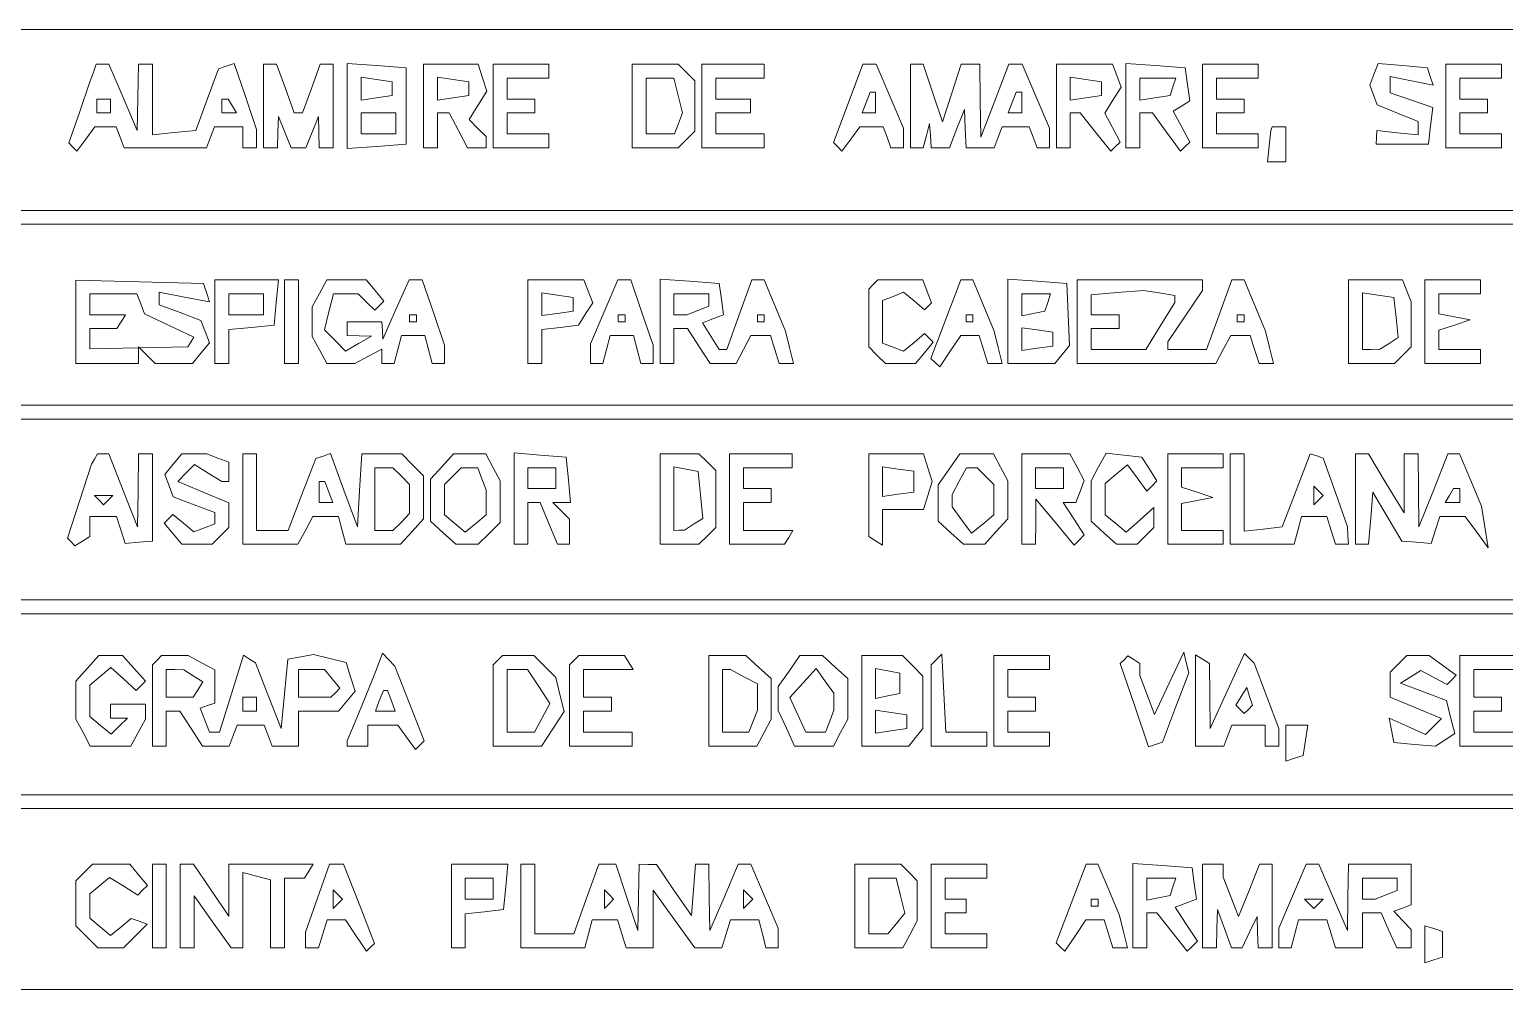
# Paper-space layout 'AN-05-DGE-020' of a CAD drawing. Header units: metres, sheet in millimetres. Extents: x 12 to 193, y 4 to 291.
# Drawn here: x 63.05 to 89.71, y 124.72 to 142.07 of the extents above; entities that cross this region are included whole.
import ezdxf

# ---------------------------------------------------------------- set-up
doc = ezdxf.new("R2010")
doc.units = ezdxf.units.M
doc.layers.add('DGE_CONTORNOS', color=7, linetype='Continuous', lineweight=0)
doc.layers.add('DGE_DATOS', color=7, linetype='Continuous', lineweight=0)

# ---------------------------------------------------------------- blocks, each defined once
blk = doc.blocks.new('LP_REF_DGE_MT_020')
at = {"layer": 'DGE_CONTORNOS'}
for points in [[(180.022, 140.434), (180.022, 138.8), (120.699, 138.8), (61.377, 138.8), (61.377, 140.434), (61.377, 142.068), (120.699, 142.068), (180.022, 142.068)], [(64.203, 141.282), (64.146, 141.125), (63.954, 140.571), (63.762, 140.018), (63.837, 139.943), (63.911, 139.869), (64.072, 140.089), (64.233, 140.308), (64.425, 140.308), (64.618, 140.308), (64.69, 140.12), (64.763, 139.931), (65.507, 139.931), (66.252, 139.931), (66.324, 140.12), (66.396, 140.308), (66.652, 140.308), (66.907, 140.308), (66.907, 140.12), (66.907, 139.931), (67.033, 139.931), (67.158, 139.931), (67.158, 140.097), (67.158, 140.264), (66.956, 140.857), (66.754, 141.451), (66.61, 141.404), (66.467, 141.356), (66.263, 140.801), (66.058, 140.245), (65.666, 140.206), (65.273, 140.167), (65.273, 140.803), (65.273, 141.439), (65.148, 141.439), (65.022, 141.439), (65.012, 140.842), (65.001, 140.245), (64.745, 140.842), (64.488, 141.439), (64.374, 141.439), (64.26, 141.439)], [(67.284, 140.685), (67.284, 139.931), (67.41, 139.931), (67.535, 139.931), (67.543, 140.214), (67.551, 140.497), (67.665, 140.214), (67.779, 139.931), (67.913, 139.931), (68.046, 139.931), (68.16, 140.214), (68.274, 140.497), (68.282, 140.214), (68.29, 139.931), (68.415, 139.931), (68.541, 139.931), (68.541, 140.685), (68.541, 141.439), (68.423, 141.439), (68.306, 141.439), (68.147, 141), (67.988, 140.56), (67.913, 140.56), (67.837, 140.56), (67.678, 141), (67.519, 141.439), (67.402, 141.439), (67.284, 141.439)], [(68.792, 140.685), (68.792, 139.917), (69.326, 139.955), (69.861, 139.994), (69.861, 140.685), (69.861, 141.377), (69.326, 141.415), (68.792, 141.454)], [(70.175, 140.685), (70.175, 139.931), (70.301, 139.931), (70.426, 139.931), (70.426, 140.245), (70.426, 140.56), (70.531, 140.56), (70.635, 140.56), (70.803, 140.245), (70.971, 139.931), (71.139, 139.931), (71.306, 139.931), (71.306, 140.032), (71.306, 140.132), (71.152, 140.286), (70.998, 140.44), (71.158, 140.696), (71.318, 140.952), (71.241, 141.196), (71.163, 141.439), (70.669, 141.439), (70.175, 141.439)], [(71.432, 140.685), (71.432, 139.931), (71.934, 139.931), (72.437, 139.931), (72.437, 140.057), (72.437, 140.183), (72.06, 140.183), (71.683, 140.183), (71.683, 140.371), (71.683, 140.56), (71.934, 140.56), (72.186, 140.56), (72.186, 140.685), (72.186, 140.811), (71.934, 140.811), (71.683, 140.811), (71.683, 141), (71.683, 141.188), (72.06, 141.188), (72.437, 141.188), (72.437, 141.314), (72.437, 141.439), (71.934, 141.439), (71.432, 141.439)], [(73.945, 140.685), (73.945, 139.931), (74.36, 139.931), (74.775, 139.931), (74.926, 140.082), (75.076, 140.233), (75.076, 140.685), (75.076, 141.138), (74.926, 141.289), (74.775, 141.439), (74.36, 141.439), (73.945, 141.439)], [(75.202, 140.685), (75.202, 139.931), (75.768, 139.931), (76.333, 139.931), (76.333, 140.057), (76.333, 140.183), (75.893, 140.183), (75.454, 140.183), (75.454, 140.371), (75.454, 140.56), (75.768, 140.56), (76.082, 140.56), (76.082, 140.685), (76.082, 140.811), (75.768, 140.811), (75.454, 140.811), (75.454, 141), (75.454, 141.188), (75.893, 141.188), (76.333, 141.188), (76.333, 141.314), (76.333, 141.439), (75.768, 141.439), (75.202, 141.439)], [(77.846, 140.732), (77.581, 140.024), (77.659, 139.946), (77.736, 139.869), (77.897, 140.089), (78.058, 140.308), (78.268, 140.308), (78.478, 140.308), (78.55, 140.12), (78.622, 139.931), (78.735, 139.931), (78.847, 139.931), (78.847, 140.109), (78.847, 140.287), (78.6, 140.863), (78.353, 141.439), (78.232, 141.439), (78.111, 141.439)], [(78.973, 140.685), (78.973, 139.931), (79.089, 139.931), (79.206, 139.931), (79.263, 140.151), (79.321, 140.371), (79.335, 140.151), (79.35, 139.931), (79.514, 139.931), (79.678, 139.931), (79.815, 140.277), (79.951, 140.623), (79.965, 140.277), (79.978, 139.931), (80.233, 139.931), (80.489, 139.931), (80.561, 140.12), (80.633, 140.308), (80.875, 140.308), (81.117, 140.308), (81.189, 140.12), (81.262, 139.931), (81.374, 139.931), (81.486, 139.931), (81.486, 140.109), (81.486, 140.287), (81.239, 140.863), (80.993, 141.439), (80.871, 141.439), (80.75, 141.439), (80.496, 140.78), (80.243, 140.12), (80.236, 140.78), (80.229, 141.439), (80.061, 141.439), (79.893, 141.439), (79.721, 140.92), (79.55, 140.4), (79.376, 140.92), (79.203, 141.439), (79.088, 141.439), (78.973, 141.439)], [(81.612, 140.685), (81.612, 139.931), (81.738, 139.931), (81.863, 139.931), (81.863, 140.245), (81.863, 140.56), (81.953, 140.56), (82.042, 140.56), (82.319, 140.214), (82.595, 139.868), (82.679, 139.952), (82.764, 140.035), (82.625, 140.295), (82.486, 140.554), (82.634, 140.791), (82.783, 141.029), (82.704, 141.234), (82.625, 141.439), (82.119, 141.439), (81.612, 141.439)], [(82.869, 140.693), (82.869, 139.931), (82.995, 139.931), (83.12, 139.931), (83.12, 140.245), (83.12, 140.56), (83.235, 140.56), (83.351, 140.56), (83.602, 140.214), (83.854, 139.869), (83.937, 139.952), (84.02, 140.035), (83.871, 140.314), (83.723, 140.592), (83.872, 140.684), (84.022, 140.777), (83.98, 141.077), (83.937, 141.377), (83.403, 141.415), (82.869, 141.454)], [(84.251, 140.685), (84.251, 139.931), (84.754, 139.931), (85.257, 139.931), (85.257, 140.057), (85.257, 140.183), (84.88, 140.183), (84.503, 140.183), (84.503, 140.371), (84.503, 140.56), (84.754, 140.56), (85.005, 140.56), (85.005, 140.685), (85.005, 140.811), (84.754, 140.811), (84.503, 140.811), (84.503, 141), (84.503, 141.188), (84.88, 141.188), (85.257, 141.188), (85.257, 141.314), (85.257, 141.439), (84.754, 141.439), (84.251, 141.439)], [(87.351, 141.258), (87.276, 141.062), (87.344, 140.885), (87.411, 140.708), (87.779, 140.556), (88.148, 140.404), (88.148, 140.284), (88.148, 140.164), (87.774, 140.203), (87.4, 140.242), (87.397, 140.118), (87.393, 139.994), (87.865, 139.994), (88.336, 139.994), (88.374, 140.325), (88.413, 140.656), (88.029, 140.79), (87.645, 140.924), (87.645, 141.072), (87.645, 141.219), (88.032, 141.142), (88.419, 141.065), (88.368, 141.221), (88.317, 141.377), (87.871, 141.415), (87.425, 141.453)], [(88.65, 140.685), (88.65, 139.931), (89.153, 139.931), (89.656, 139.931), (89.656, 140.057), (89.656, 140.183), (89.279, 140.183), (88.902, 140.183), (88.902, 140.371), (88.902, 140.56), (89.153, 140.56), (89.404, 140.56), (89.404, 140.685), (89.404, 140.811), (89.153, 140.811), (88.902, 140.811), (88.902, 141), (88.902, 141.188), (89.279, 141.188), (89.656, 141.188), (89.656, 141.314), (89.656, 141.439), (89.153, 141.439), (88.65, 141.439)], [(69.609, 141), (69.609, 140.874), (69.326, 140.834), (69.044, 140.794), (69.044, 141), (69.044, 141.206), (69.326, 141.165), (69.609, 141.125)], [(70.992, 141), (70.992, 140.874), (70.709, 140.834), (70.426, 140.794), (70.426, 141), (70.426, 141.206), (70.709, 141.165), (70.992, 141.125)], [(74.773, 140.874), (74.852, 140.56), (74.78, 140.371), (74.707, 140.183), (74.452, 140.183), (74.197, 140.183), (74.197, 140.685), (74.197, 141.188), (74.446, 141.188), (74.695, 141.188)], [(82.429, 141), (82.429, 140.874), (82.146, 140.834), (81.863, 140.794), (81.863, 141), (81.863, 141.206), (82.146, 141.165), (82.429, 141.125)], [(83.718, 141.031), (83.666, 140.874), (83.393, 140.834), (83.12, 140.794), (83.12, 140.991), (83.12, 141.188), (83.445, 141.188), (83.77, 141.188)], [(64.519, 140.685), (64.519, 140.56), (64.393, 140.56), (64.268, 140.56), (64.268, 140.685), (64.268, 140.811), (64.393, 140.811), (64.519, 140.811)], [(66.719, 140.685), (66.796, 140.56), (66.663, 140.56), (66.53, 140.56), (66.53, 140.685), (66.53, 140.811), (66.585, 140.811), (66.641, 140.811)], [(78.344, 140.748), (78.344, 140.56), (78.222, 140.56), (78.101, 140.56), (78.173, 140.748), (78.245, 140.937), (78.295, 140.937), (78.344, 140.937)], [(80.984, 140.748), (80.984, 140.56), (80.862, 140.56), (80.74, 140.56), (80.812, 140.748), (80.885, 140.937), (80.934, 140.937), (80.984, 140.937)], [(69.672, 140.371), (69.672, 140.183), (69.358, 140.183), (69.044, 140.183), (69.044, 140.371), (69.044, 140.56), (69.358, 140.56), (69.672, 140.56)], [(85.498, 140.277), (85.487, 140.245), (85.456, 139.963), (85.424, 139.68), (85.592, 139.68), (85.76, 139.68), (85.76, 139.994), (85.76, 140.308), (85.634, 140.308), (85.508, 140.308)], [(180.022, 136.915), (180.022, 135.281), (120.699, 135.281), (61.377, 135.281), (61.377, 136.915), (61.377, 138.549), (120.699, 138.549), (180.022, 138.549)], [(74.448, 136.797), (74.448, 136.035), (74.574, 136.035), (74.699, 136.035), (74.699, 136.349), (74.699, 136.664), (74.822, 136.664), (74.945, 136.664), (75.151, 136.349), (75.357, 136.035), (75.589, 136.035), (75.822, 136.035), (75.956, 136.287), (76.091, 136.538), (76.266, 136.538), (76.442, 136.538), (76.522, 136.287), (76.602, 136.035), (76.732, 136.035), (76.863, 136.035), (76.79, 136.325), (76.718, 136.615), (76.524, 137.079), (76.33, 137.543), (76.219, 137.543), (76.107, 137.543), (75.881, 136.915), (75.655, 136.287), (75.585, 136.287), (75.514, 136.287), (75.364, 136.527), (75.214, 136.767), (75.405, 136.84), (75.597, 136.914), (75.557, 137.197), (75.516, 137.481), (74.982, 137.519), (74.448, 137.558)], [(80.732, 136.797), (80.732, 136.035), (81.157, 136.035), (81.581, 136.035), (81.715, 136.197), (81.85, 136.359), (81.825, 136.92), (81.801, 137.481), (81.266, 137.519), (80.732, 137.558)], [(63.891, 136.789), (63.891, 136.035), (64.456, 136.035), (65.022, 136.035), (65.022, 136.186), (65.022, 136.337), (65.173, 136.186), (65.323, 136.035), (65.66, 136.035), (65.997, 136.035), (66.152, 136.222), (66.307, 136.409), (66.23, 136.61), (66.152, 136.811), (65.776, 136.954), (65.399, 137.096), (65.399, 137.208), (65.399, 137.32), (65.852, 137.235), (66.305, 137.15), (66.25, 137.315), (66.195, 137.481), (65.043, 137.511), (63.891, 137.542)], [(65.064, 137.113), (65.132, 136.934), (65.579, 136.722), (66.025, 136.51), (65.97, 136.421), (65.915, 136.332), (65.029, 136.316), (64.142, 136.299), (64.142, 136.482), (64.142, 136.664), (64.386, 136.664), (64.63, 136.664), (64.708, 136.789), (64.785, 136.915), (64.464, 136.915), (64.142, 136.915), (64.142, 137.104), (64.142, 137.292), (64.569, 137.292), (64.995, 137.292)], [(66.404, 136.789), (66.404, 136.035), (66.53, 136.035), (66.656, 136.035), (66.656, 136.341), (66.656, 136.648), (67.064, 136.687), (67.473, 136.726), (67.512, 137.135), (67.551, 137.543), (66.978, 137.543), (66.404, 137.543)], [(67.284, 137.104), (67.284, 136.915), (66.97, 136.915), (66.656, 136.915), (66.656, 137.104), (66.656, 137.292), (66.97, 137.292), (67.284, 137.292)], [(67.661, 136.789), (67.661, 136.035), (67.787, 136.035), (67.913, 136.035), (67.913, 136.789), (67.913, 137.543), (67.787, 137.543), (67.661, 137.543)], [(68.294, 137.3), (68.164, 137.057), (68.164, 136.789), (68.164, 136.521), (68.294, 136.278), (68.424, 136.035), (68.679, 136.035), (68.935, 136.035), (69.178, 136.165), (69.421, 136.295), (69.421, 136.165), (69.421, 136.035), (69.532, 136.035), (69.643, 136.035), (69.709, 136.287), (69.774, 136.538), (69.986, 136.538), (70.198, 136.538), (70.264, 136.287), (70.33, 136.035), (70.441, 136.035), (70.552, 136.035), (70.552, 136.201), (70.552, 136.367), (70.352, 136.955), (70.151, 137.543), (70.032, 137.543), (69.913, 137.543), (69.676, 137.009), (69.438, 136.475), (69.43, 136.632), (69.421, 136.789), (69.107, 136.789), (68.792, 136.789), (68.792, 136.664), (68.792, 136.538), (69.012, 136.534), (69.232, 136.53), (68.999, 136.395), (68.766, 136.259), (68.574, 136.451), (68.383, 136.642), (68.464, 136.967), (68.546, 137.292), (68.77, 137.292), (68.993, 137.292), (69.142, 137.143), (69.291, 136.995), (69.374, 137.077), (69.457, 137.16), (69.298, 137.352), (69.139, 137.543), (68.781, 137.543), (68.424, 137.543)], [(72.06, 136.789), (72.06, 136.035), (72.186, 136.035), (72.311, 136.035), (72.311, 136.341), (72.311, 136.647), (72.644, 136.687), (72.977, 136.726), (73.104, 136.929), (73.231, 137.132), (73.152, 137.338), (73.073, 137.543), (72.567, 137.543), (72.06, 137.543)], [(72.877, 137.104), (72.877, 136.978), (72.594, 136.938), (72.311, 136.898), (72.311, 137.104), (72.311, 137.31), (72.594, 137.269), (72.877, 137.229)], [(73.438, 136.967), (73.191, 136.391), (73.191, 136.213), (73.191, 136.035), (73.302, 136.035), (73.413, 136.035), (73.479, 136.287), (73.545, 136.538), (73.757, 136.538), (73.969, 136.538), (74.035, 136.287), (74.1, 136.035), (74.211, 136.035), (74.322, 136.035), (74.322, 136.201), (74.322, 136.367), (74.122, 136.955), (73.922, 137.543), (73.803, 137.543), (73.685, 137.543)], [(75.328, 137.18), (75.328, 137.068), (75.129, 136.991), (74.93, 136.915), (74.815, 136.915), (74.699, 136.915), (74.699, 137.104), (74.699, 137.292), (75.014, 137.292), (75.328, 137.292)], [(78.302, 137.46), (78.219, 137.376), (78.219, 136.856), (78.219, 136.337), (78.369, 136.186), (78.52, 136.035), (78.794, 136.035), (79.068, 136.035), (79.227, 136.227), (79.386, 136.418), (79.308, 136.496), (79.23, 136.574), (79.04, 136.416), (78.85, 136.258), (78.66, 136.331), (78.47, 136.404), (78.47, 136.789), (78.47, 137.174), (78.66, 137.247), (78.85, 137.32), (79.04, 137.163), (79.23, 137.005), (79.293, 137.068), (79.356, 137.13), (79.276, 137.337), (79.197, 137.543), (78.792, 137.543), (78.386, 137.543)], [(79.616, 136.834), (79.344, 136.124), (79.424, 136.048), (79.503, 135.972), (79.693, 136.255), (79.883, 136.538), (80.048, 136.538), (80.213, 136.538), (80.292, 136.287), (80.372, 136.035), (80.503, 136.035), (80.634, 136.035), (80.561, 136.325), (80.488, 136.615), (80.294, 137.079), (80.1, 137.543), (79.994, 137.543), (79.887, 137.543)], [(81.455, 137.135), (81.403, 136.978), (81.193, 136.937), (80.984, 136.897), (80.984, 137.094), (80.984, 137.292), (81.245, 137.292), (81.507, 137.292)], [(81.989, 136.789), (81.989, 136.035), (83.241, 136.035), (84.494, 136.035), (84.628, 136.287), (84.763, 136.538), (84.939, 136.538), (85.114, 136.538), (85.194, 136.287), (85.274, 136.035), (85.405, 136.035), (85.535, 136.035), (85.463, 136.325), (85.39, 136.615), (85.196, 137.079), (85.002, 137.543), (84.891, 137.543), (84.779, 137.543), (84.553, 136.915), (84.327, 136.287), (83.975, 136.287), (83.623, 136.287), (83.623, 136.356), (83.623, 136.426), (83.937, 136.888), (84.251, 137.35), (84.251, 137.447), (84.251, 137.543), (83.12, 137.543), (81.989, 137.543)], [(83.749, 137.198), (83.749, 137.133), (83.487, 136.71), (83.225, 136.287), (82.733, 136.287), (82.24, 136.287), (82.24, 136.475), (82.24, 136.664), (82.492, 136.664), (82.743, 136.664), (82.743, 136.789), (82.743, 136.915), (82.492, 136.915), (82.24, 136.915), (82.24, 137.096), (82.24, 137.277), (82.712, 137.316), (83.183, 137.355), (83.466, 137.309), (83.749, 137.263)], [(86.891, 136.789), (86.891, 136.035), (87.305, 136.035), (87.72, 136.035), (87.871, 136.186), (88.022, 136.337), (88.022, 136.741), (88.022, 137.146), (87.946, 137.345), (87.869, 137.543), (87.38, 137.543), (86.891, 137.543)], [(87.749, 136.866), (87.791, 136.502), (87.623, 136.396), (87.456, 136.29), (87.299, 136.289), (87.142, 136.287), (87.142, 136.798), (87.142, 137.31), (87.425, 137.269), (87.708, 137.229)], [(88.273, 136.789), (88.273, 136.035), (88.776, 136.035), (89.279, 136.035), (89.279, 136.161), (89.279, 136.287), (88.902, 136.287), (88.525, 136.287), (88.525, 136.46), (88.525, 136.634), (88.807, 136.728), (89.09, 136.821), (88.807, 136.877), (88.525, 136.932), (88.525, 137.112), (88.525, 137.292), (88.902, 137.292), (89.279, 137.292), (89.279, 137.418), (89.279, 137.543), (88.776, 137.543), (88.273, 137.543)], [(70.049, 136.852), (70.049, 136.789), (69.986, 136.789), (69.923, 136.789), (69.923, 136.852), (69.923, 136.915), (69.986, 136.915), (70.049, 136.915)], [(73.82, 136.852), (73.82, 136.789), (73.757, 136.789), (73.694, 136.789), (73.694, 136.852), (73.694, 136.915), (73.757, 136.915), (73.82, 136.915)], [(76.333, 136.852), (76.333, 136.789), (76.27, 136.789), (76.208, 136.789), (76.208, 136.852), (76.208, 136.915), (76.27, 136.915), (76.333, 136.915)], [(80.104, 136.852), (80.104, 136.789), (80.041, 136.789), (79.978, 136.789), (79.978, 136.852), (79.978, 136.915), (80.041, 136.915), (80.104, 136.915)], [(85.005, 136.852), (85.005, 136.789), (84.943, 136.789), (84.88, 136.789), (84.88, 136.852), (84.88, 136.915), (84.943, 136.915), (85.005, 136.915)], [(81.549, 136.475), (81.549, 136.349), (81.266, 136.309), (80.984, 136.269), (80.984, 136.475), (80.984, 136.681), (81.266, 136.641), (81.549, 136.601)], [(180.022, 133.396), (180.022, 131.762), (120.699, 131.762), (61.377, 131.762), (61.377, 133.396), (61.377, 135.03), (120.699, 135.03), (180.022, 135.03)], [(64.229, 134.307), (64.176, 134.213), (63.957, 133.545), (63.739, 132.877), (63.807, 132.81), (63.874, 132.742), (64.008, 132.825), (64.142, 132.908), (64.142, 133.089), (64.142, 133.27), (64.385, 133.27), (64.628, 133.27), (64.705, 133.027), (64.782, 132.784), (65.028, 132.803), (65.273, 132.821), (65.273, 133.611), (65.273, 134.401), (65.148, 134.401), (65.022, 134.401), (65.014, 133.742), (65.006, 133.082), (64.745, 133.742), (64.485, 134.401), (64.384, 134.401), (64.283, 134.401)], [(65.652, 134.214), (65.496, 134.028), (65.574, 133.826), (65.651, 133.625), (66.028, 133.483), (66.404, 133.341), (66.404, 133.239), (66.404, 133.137), (66.214, 133.064), (66.024, 132.991), (65.834, 133.148), (65.644, 133.306), (65.566, 133.228), (65.489, 133.151), (65.648, 132.959), (65.807, 132.768), (66.08, 132.768), (66.354, 132.768), (66.505, 132.918), (66.656, 133.069), (66.656, 133.294), (66.656, 133.518), (66.194, 133.711), (65.731, 133.904), (65.883, 134.056), (66.034, 134.207), (66.28, 134.053), (66.527, 133.899), (66.591, 133.899), (66.656, 133.899), (66.656, 134.074), (66.656, 134.249), (66.457, 134.325), (66.258, 134.401), (66.032, 134.401), (65.807, 134.401)], [(66.907, 133.584), (66.907, 132.768), (67.405, 132.768), (67.904, 132.768), (68.038, 133.019), (68.173, 133.27), (68.405, 133.27), (68.637, 133.27), (68.703, 133.019), (68.769, 132.768), (69.264, 132.768), (69.759, 132.768), (69.967, 132.997), (70.175, 133.227), (70.175, 133.617), (70.175, 134.006), (69.977, 134.204), (69.78, 134.401), (69.418, 134.401), (69.057, 134.401), (69.019, 133.742), (68.981, 133.082), (68.735, 133.744), (68.49, 134.405), (68.359, 134.362), (68.228, 134.318), (67.977, 133.668), (67.726, 133.019), (67.442, 133.019), (67.158, 133.019), (67.158, 133.71), (67.158, 134.401), (67.033, 134.401), (66.907, 134.401)], [(70.509, 134.172), (70.301, 133.942), (70.301, 133.563), (70.301, 133.184), (70.53, 132.976), (70.76, 132.768), (70.961, 132.768), (71.162, 132.768), (71.36, 132.965), (71.557, 133.163), (71.557, 133.539), (71.557, 133.915), (71.427, 134.158), (71.297, 134.401), (71.007, 134.401), (70.717, 134.401)], [(71.809, 133.592), (71.809, 132.768), (71.934, 132.768), (72.06, 132.768), (72.06, 133.145), (72.06, 133.522), (72.171, 133.522), (72.281, 133.522), (72.437, 133.145), (72.593, 132.768), (72.704, 132.768), (72.814, 132.768), (72.814, 132.994), (72.814, 133.22), (72.663, 133.371), (72.513, 133.522), (72.671, 133.522), (72.83, 133.522), (72.791, 133.93), (72.751, 134.339), (72.28, 134.378), (71.809, 134.417)], [(74.448, 133.584), (74.448, 132.768), (74.8, 132.768), (75.152, 132.768), (75.303, 132.918), (75.454, 133.069), (75.454, 133.584), (75.454, 134.1), (75.303, 134.251), (75.152, 134.401), (74.8, 134.401), (74.448, 134.401)], [(75.705, 133.584), (75.705, 132.768), (76.2, 132.768), (76.696, 132.768), (76.773, 132.893), (76.851, 133.019), (76.404, 133.019), (75.956, 133.019), (75.956, 133.27), (75.956, 133.522), (76.208, 133.522), (76.459, 133.522), (76.459, 133.647), (76.459, 133.773), (76.208, 133.773), (75.956, 133.773), (75.956, 133.962), (75.956, 134.15), (76.396, 134.15), (76.836, 134.15), (76.836, 134.276), (76.836, 134.401), (76.27, 134.401), (75.705, 134.401)], [(78.219, 133.655), (78.219, 132.908), (78.344, 132.83), (78.47, 132.753), (78.47, 133.074), (78.47, 133.396), (78.838, 133.396), (79.207, 133.396), (79.287, 133.647), (79.367, 133.899), (79.287, 134.15), (79.207, 134.401), (78.713, 134.401), (78.219, 134.401)], [(79.671, 134.122), (79.475, 133.843), (79.475, 133.513), (79.475, 133.184), (79.705, 132.976), (79.935, 132.768), (80.126, 132.768), (80.316, 132.768), (80.524, 132.997), (80.732, 133.227), (80.732, 133.571), (80.732, 133.915), (80.602, 134.158), (80.472, 134.401), (80.169, 134.401), (79.867, 134.401)], [(80.984, 133.584), (80.984, 132.768), (81.109, 132.768), (81.235, 132.768), (81.238, 133.176), (81.242, 133.584), (81.587, 133.168), (81.932, 132.752), (82.024, 132.844), (82.116, 132.936), (81.924, 133.229), (81.732, 133.522), (81.847, 133.522), (81.962, 133.522), (82.038, 133.719), (82.114, 133.917), (81.984, 134.159), (81.855, 134.401), (81.419, 134.401), (80.984, 134.401)], [(82.375, 134.166), (82.24, 133.915), (82.24, 133.549), (82.24, 133.184), (82.47, 132.976), (82.7, 132.768), (82.885, 132.768), (83.07, 132.768), (83.221, 132.918), (83.372, 133.069), (83.372, 133.252), (83.372, 133.435), (83.123, 133.21), (82.874, 132.984), (82.683, 133.143), (82.492, 133.301), (82.492, 133.584), (82.492, 133.868), (82.694, 134.036), (82.896, 134.203), (83.07, 133.966), (83.243, 133.729), (83.334, 133.82), (83.426, 133.911), (83.292, 134.125), (83.158, 134.339), (82.833, 134.378), (82.509, 134.416)], [(83.623, 133.584), (83.623, 132.768), (84.126, 132.768), (84.628, 132.768), (84.628, 132.893), (84.628, 133.019), (84.251, 133.019), (83.874, 133.019), (83.874, 133.262), (83.874, 133.504), (84.157, 133.56), (84.44, 133.615), (84.157, 133.709), (83.874, 133.802), (83.874, 133.976), (83.874, 134.15), (84.251, 134.15), (84.628, 134.15), (84.628, 134.276), (84.628, 134.401), (84.126, 134.401), (83.623, 134.401)], [(84.754, 133.584), (84.754, 132.768), (85.331, 132.768), (85.909, 132.768), (85.974, 133.019), (86.04, 133.27), (86.268, 133.27), (86.497, 133.27), (86.576, 133.019), (86.656, 132.768), (86.773, 132.768), (86.891, 132.768), (86.881, 132.925), (86.871, 133.082), (86.653, 133.702), (86.434, 134.323), (86.316, 134.363), (86.198, 134.402), (85.944, 133.742), (85.689, 133.082), (85.347, 133.042), (85.005, 133.002), (85.005, 133.702), (85.005, 134.401), (84.88, 134.401), (84.754, 134.401)], [(87.016, 133.584), (87.016, 132.768), (87.134, 132.768), (87.253, 132.768), (87.292, 133.239), (87.331, 133.71), (87.592, 133.267), (87.854, 132.824), (88.121, 132.804), (88.387, 132.784), (88.464, 133.027), (88.541, 133.27), (88.769, 133.27), (88.997, 133.27), (89.207, 132.988), (89.416, 132.705), (89.356, 133.082), (89.295, 133.459), (89.097, 133.93), (88.898, 134.401), (88.791, 134.401), (88.684, 134.401), (88.424, 133.742), (88.164, 133.082), (88.156, 133.742), (88.148, 134.401), (88.022, 134.401), (87.896, 134.401), (87.895, 133.867), (87.894, 133.333), (87.574, 133.867), (87.253, 134.401), (87.135, 134.401), (87.016, 134.401)], [(69.773, 133.999), (69.923, 133.848), (69.923, 133.584), (69.923, 133.321), (69.773, 133.17), (69.622, 133.019), (69.458, 133.019), (69.295, 133.019), (69.295, 133.584), (69.295, 134.15), (69.458, 134.15), (69.622, 134.15)], [(71.23, 133.951), (71.306, 133.752), (71.306, 133.527), (71.306, 133.301), (71.117, 133.145), (70.929, 132.988), (70.74, 133.145), (70.552, 133.301), (70.552, 133.575), (70.552, 133.848), (70.703, 133.999), (70.854, 134.15), (71.003, 134.15), (71.153, 134.15)], [(72.563, 133.962), (72.563, 133.773), (72.311, 133.773), (72.06, 133.773), (72.06, 133.962), (72.06, 134.15), (72.311, 134.15), (72.563, 134.15)], [(75.18, 133.659), (75.221, 133.234), (75.054, 133.128), (74.888, 133.023), (74.794, 133.021), (74.699, 133.019), (74.699, 133.594), (74.699, 134.168), (74.919, 134.127), (75.139, 134.085)], [(79.035, 133.899), (79.035, 133.71), (78.753, 133.67), (78.47, 133.63), (78.47, 133.899), (78.47, 134.168), (78.753, 134.127), (79.035, 134.087)], [(80.33, 133.999), (80.481, 133.848), (80.481, 133.575), (80.481, 133.301), (80.279, 133.133), (80.077, 132.966), (79.902, 133.205), (79.727, 133.444), (79.727, 133.554), (79.727, 133.664), (79.857, 133.907), (79.987, 134.15), (80.083, 134.15), (80.179, 134.15)], [(81.738, 133.962), (81.738, 133.773), (81.486, 133.773), (81.235, 133.773), (81.235, 133.962), (81.235, 134.15), (81.486, 134.15), (81.738, 134.15)], [(68.461, 133.71), (68.533, 133.522), (68.411, 133.522), (68.29, 133.522), (68.29, 133.71), (68.29, 133.899), (68.339, 133.899), (68.388, 133.899)], [(64.477, 133.564), (64.393, 133.48), (64.31, 133.564), (64.226, 133.647), (64.393, 133.647), (64.561, 133.647)], [(86.346, 133.564), (86.262, 133.48), (86.262, 133.647), (86.262, 133.815), (86.346, 133.731), (86.43, 133.647)], [(88.902, 133.647), (88.902, 133.522), (88.769, 133.522), (88.635, 133.522), (88.713, 133.647), (88.791, 133.773), (88.846, 133.773), (88.902, 133.773)], [(180.022, 129.877), (180.022, 128.243), (120.699, 128.243), (61.377, 128.243), (61.377, 129.877), (61.377, 131.511), (120.699, 131.511), (180.022, 131.511)], [(64.099, 130.527), (63.891, 130.297), (63.891, 129.953), (63.891, 129.609), (64.021, 129.366), (64.151, 129.123), (64.519, 129.123), (64.887, 129.123), (65.017, 129.366), (65.148, 129.609), (65.148, 129.743), (65.148, 129.877), (64.833, 129.877), (64.519, 129.877), (64.519, 129.751), (64.519, 129.626), (64.67, 129.626), (64.821, 129.626), (64.675, 129.48), (64.53, 129.335), (64.336, 129.496), (64.142, 129.656), (64.142, 129.94), (64.142, 130.223), (64.333, 130.382), (64.524, 130.54), (64.752, 130.334), (64.979, 130.128), (65.064, 130.212), (65.148, 130.296), (64.94, 130.527), (64.732, 130.757), (64.519, 130.757), (64.307, 130.757)], [(65.357, 130.673), (65.273, 130.589), (65.273, 129.856), (65.273, 129.123), (65.399, 129.123), (65.525, 129.123), (65.525, 129.437), (65.525, 129.751), (65.647, 129.751), (65.77, 129.751), (65.976, 129.437), (66.182, 129.123), (66.423, 129.123), (66.664, 129.123), (66.736, 129.311), (66.808, 129.5), (67.05, 129.5), (67.292, 129.5), (67.364, 129.311), (67.437, 129.123), (67.675, 129.123), (67.913, 129.123), (67.913, 129.437), (67.913, 129.751), (68.274, 129.751), (68.636, 129.751), (68.787, 129.934), (68.939, 130.116), (68.857, 130.373), (68.776, 130.63), (68.48, 130.705), (68.184, 130.779), (67.954, 130.735), (67.724, 130.692), (67.661, 130.064), (67.598, 129.437), (67.368, 130.033), (67.139, 130.628), (67.03, 130.695), (66.922, 130.762), (66.703, 130.068), (66.484, 129.374), (66.395, 129.374), (66.306, 129.374), (66.222, 129.592), (66.139, 129.809), (66.271, 129.854), (66.404, 129.898), (66.404, 130.197), (66.404, 130.497), (66.161, 130.627), (65.918, 130.757), (65.679, 130.757), (65.441, 130.757)], [(69.315, 130.494), (69.199, 130.191), (68.996, 129.705), (68.792, 129.218), (68.792, 129.17), (68.792, 129.123), (68.981, 129.123), (69.169, 129.123), (69.169, 129.311), (69.169, 129.5), (69.438, 129.5), (69.707, 129.5), (69.868, 129.28), (70.029, 129.06), (70.106, 129.138), (70.184, 129.216), (69.919, 129.892), (69.654, 130.568), (69.542, 130.683), (69.43, 130.798)], [(71.515, 130.673), (71.432, 130.589), (71.432, 129.856), (71.432, 129.123), (71.869, 129.123), (72.306, 129.123), (72.511, 129.436), (72.716, 129.749), (72.639, 130.056), (72.562, 130.362), (72.365, 130.559), (72.168, 130.757), (71.884, 130.757), (71.599, 130.757)], [(72.898, 130.673), (72.814, 130.589), (72.814, 129.856), (72.814, 129.123), (73.38, 129.123), (73.945, 129.123), (73.945, 129.249), (73.945, 129.374), (73.505, 129.374), (73.066, 129.374), (73.066, 129.563), (73.066, 129.751), (73.317, 129.751), (73.568, 129.751), (73.568, 129.877), (73.568, 130.003), (73.317, 130.003), (73.066, 130.003), (73.066, 130.254), (73.066, 130.505), (73.513, 130.505), (73.96, 130.505), (73.882, 130.631), (73.805, 130.757), (73.393, 130.757), (72.982, 130.757)], [(75.328, 129.94), (75.328, 129.123), (75.763, 129.123), (76.199, 129.123), (76.329, 129.366), (76.459, 129.609), (76.459, 129.975), (76.459, 130.341), (76.229, 130.549), (75.999, 130.757), (75.664, 130.757), (75.328, 130.757)], [(76.78, 130.477), (76.585, 130.198), (76.585, 129.981), (76.585, 129.763), (76.731, 129.443), (76.876, 129.123), (77.229, 129.123), (77.581, 129.123), (77.711, 129.366), (77.842, 129.609), (77.842, 129.975), (77.842, 130.341), (77.612, 130.549), (77.382, 130.757), (77.179, 130.757), (76.976, 130.757)], [(78.093, 129.94), (78.093, 129.123), (78.517, 129.123), (78.942, 129.123), (79.071, 129.28), (79.2, 129.437), (79.2, 129.912), (79.199, 130.387), (79.014, 130.572), (78.829, 130.757), (78.461, 130.757), (78.093, 130.757)], [(79.444, 130.684), (79.35, 130.589), (79.35, 129.856), (79.35, 129.123), (79.852, 129.123), (80.355, 129.123), (80.355, 129.249), (80.355, 129.374), (79.984, 129.374), (79.614, 129.374), (79.576, 130.077), (79.538, 130.78)], [(80.481, 129.94), (80.481, 129.123), (80.984, 129.123), (81.486, 129.123), (81.486, 129.249), (81.486, 129.374), (81.109, 129.374), (80.732, 129.374), (80.732, 129.563), (80.732, 129.751), (80.984, 129.751), (81.235, 129.751), (81.235, 129.877), (81.235, 130.003), (80.984, 130.003), (80.732, 130.003), (80.732, 130.254), (80.732, 130.505), (81.109, 130.505), (81.486, 130.505), (81.486, 130.631), (81.486, 130.757), (80.984, 130.757), (80.481, 130.757)], [(82.835, 130.681), (82.766, 130.612), (83.02, 129.862), (83.273, 129.111), (83.4, 129.153), (83.526, 129.195), (83.765, 129.819), (84.003, 130.443), (83.958, 130.631), (83.913, 130.82), (83.65, 130.257), (83.387, 129.695), (83.253, 130.046), (83.12, 130.396), (83.12, 130.506), (83.12, 130.616), (83.012, 130.683), (82.904, 130.75)], [(84.126, 129.947), (84.126, 129.123), (84.381, 129.123), (84.636, 129.123), (84.709, 129.311), (84.781, 129.5), (85.082, 129.5), (85.382, 129.5), (85.382, 129.311), (85.382, 129.123), (85.508, 129.123), (85.634, 129.123), (85.634, 129.28), (85.634, 129.437), (85.409, 130.028), (85.185, 130.619), (85.096, 130.708), (85.008, 130.796), (84.7, 130.116), (84.391, 129.437), (84.384, 130.027), (84.377, 130.616), (84.251, 130.694), (84.126, 130.772)], [(87.796, 130.606), (87.645, 130.455), (87.645, 130.231), (87.645, 130.006), (88.107, 129.813), (88.569, 129.62), (88.425, 129.475), (88.28, 129.331), (87.953, 129.48), (87.626, 129.629), (87.668, 129.407), (87.71, 129.186), (88.086, 129.153), (88.462, 129.12), (88.636, 129.234), (88.81, 129.347), (88.735, 129.646), (88.66, 129.944), (88.247, 130.101), (87.833, 130.259), (88.015, 130.374), (88.197, 130.488), (88.434, 130.361), (88.672, 130.234), (88.755, 130.317), (88.838, 130.4), (88.595, 130.578), (88.351, 130.757), (88.149, 130.757), (87.946, 130.757)], [(88.902, 129.94), (88.902, 129.123), (89.475, 129.123), (90.048, 129.123), (89.97, 129.249), (89.892, 129.374), (89.523, 129.374), (89.153, 129.374), (89.153, 129.563), (89.153, 129.751), (89.404, 129.751), (89.656, 129.751), (89.656, 129.877), (89.656, 130.003), (89.404, 130.003), (89.153, 130.003), (89.153, 130.254), (89.153, 130.505), (89.6, 130.505), (90.048, 130.505), (89.97, 130.631), (89.892, 130.757), (89.397, 130.757), (88.902, 130.757)], [(66.012, 130.392), (66.185, 130.282), (66.099, 130.142), (66.012, 130.003), (65.769, 130.003), (65.525, 130.003), (65.525, 130.254), (65.525, 130.505), (65.682, 130.503), (65.839, 130.502)], [(68.524, 130.337), (68.664, 130.168), (68.582, 130.085), (68.499, 130.003), (68.206, 130.003), (67.913, 130.003), (67.913, 130.254), (67.913, 130.505), (68.149, 130.505), (68.385, 130.505)], [(72.255, 130.2), (72.455, 129.894), (72.316, 129.634), (72.177, 129.374), (71.93, 129.374), (71.683, 129.374), (71.683, 129.94), (71.683, 130.505), (71.869, 130.505), (72.054, 130.505)], [(75.965, 130.375), (76.208, 130.245), (76.208, 130.009), (76.208, 129.772), (76.131, 129.573), (76.055, 129.374), (75.817, 129.374), (75.579, 129.374), (75.579, 129.94), (75.579, 130.505), (75.65, 130.505), (75.721, 130.505)], [(77.59, 129.926), (77.59, 129.772), (77.514, 129.573), (77.438, 129.374), (77.26, 129.374), (77.082, 129.374), (76.939, 129.688), (76.796, 130.002), (77.032, 130.262), (77.267, 130.522), (77.429, 130.301), (77.59, 130.08)], [(78.784, 130.254), (78.784, 130.069), (78.564, 130.027), (78.344, 129.984), (78.344, 130.254), (78.344, 130.524), (78.564, 130.481), (78.784, 130.439)], [(69.592, 129.94), (69.664, 129.751), (69.484, 129.751), (69.303, 129.751), (69.375, 129.94), (69.448, 130.128), (69.484, 130.128), (69.52, 130.128)], [(85.081, 129.785), (85.005, 129.709), (84.93, 129.785), (84.855, 129.86), (84.953, 130.02), (85.051, 130.179), (85.104, 130.02), (85.157, 129.861)], [(67.158, 129.877), (67.158, 129.751), (67.033, 129.751), (66.907, 129.751), (66.907, 129.877), (66.907, 130.003), (67.033, 130.003), (67.158, 130.003)], [(78.91, 129.563), (78.91, 129.437), (78.627, 129.397), (78.344, 129.357), (78.344, 129.563), (78.344, 129.769), (78.627, 129.729), (78.91, 129.688)], [(85.76, 129.175), (85.76, 128.851), (85.917, 128.902), (86.074, 128.954), (86.114, 129.227), (86.154, 129.5), (85.957, 129.5), (85.76, 129.5)], [(180.022, 126.358), (180.022, 124.724), (120.699, 124.724), (61.377, 124.724), (61.377, 126.358), (61.377, 127.992), (120.699, 127.992), (180.022, 127.992)], [(64.042, 126.836), (63.891, 126.685), (63.891, 126.279), (63.891, 125.873), (64.088, 125.676), (64.286, 125.478), (64.519, 125.478), (64.753, 125.478), (64.967, 125.693), (65.181, 125.907), (65.034, 125.956), (64.888, 126.005), (64.703, 125.852), (64.519, 125.699), (64.331, 125.855), (64.142, 126.012), (64.142, 126.232), (64.142, 126.453), (64.321, 126.601), (64.499, 126.749), (64.755, 126.59), (65.01, 126.43), (65.097, 126.517), (65.183, 126.603), (65.024, 126.795), (64.865, 126.986), (64.529, 126.986), (64.192, 126.986)], [(65.273, 126.232), (65.273, 125.478), (65.399, 125.478), (65.525, 125.478), (65.525, 126.232), (65.525, 126.986), (65.399, 126.986), (65.273, 126.986)], [(65.776, 126.232), (65.776, 125.478), (65.902, 125.478), (66.027, 125.478), (66.027, 125.948), (66.027, 126.418), (66.362, 125.948), (66.696, 125.478), (66.801, 125.478), (66.907, 125.478), (66.907, 126.158), (66.907, 126.837), (67.158, 126.771), (67.41, 126.706), (67.41, 126.092), (67.41, 125.478), (67.535, 125.478), (67.661, 125.478), (67.661, 126.107), (67.661, 126.735), (67.842, 126.735), (68.023, 126.735), (68.101, 126.861), (68.179, 126.986), (67.417, 126.986), (66.656, 126.986), (66.656, 126.517), (66.656, 126.048), (66.337, 126.517), (66.018, 126.986), (65.897, 126.986), (65.776, 126.986)], [(68.256, 126.373), (68.038, 125.759), (68.038, 125.618), (68.038, 125.478), (68.155, 125.478), (68.273, 125.478), (68.352, 125.73), (68.432, 125.981), (68.597, 125.981), (68.762, 125.981), (68.952, 125.698), (69.142, 125.415), (69.216, 125.486), (69.29, 125.557), (69.01, 126.272), (68.729, 126.986), (68.602, 126.986), (68.474, 126.986)], [(70.678, 126.232), (70.678, 125.478), (70.803, 125.478), (70.929, 125.478), (70.929, 125.784), (70.929, 126.09), (71.275, 126.13), (71.62, 126.169), (71.66, 126.578), (71.699, 126.986), (71.188, 126.986), (70.678, 126.986)], [(71.934, 126.232), (71.934, 125.478), (72.512, 125.478), (73.089, 125.478), (73.155, 125.73), (73.221, 125.981), (73.449, 125.981), (73.677, 125.981), (73.757, 125.73), (73.837, 125.478), (74.079, 125.478), (74.322, 125.478), (74.322, 126), (74.322, 126.521), (74.7, 126), (75.078, 125.478), (75.32, 125.478), (75.562, 125.478), (75.642, 125.73), (75.722, 125.981), (75.976, 125.981), (76.231, 125.981), (76.297, 125.73), (76.363, 125.478), (76.474, 125.478), (76.585, 125.478), (76.585, 125.656), (76.585, 125.834), (76.338, 126.41), (76.091, 126.986), (75.976, 126.986), (75.862, 126.986), (75.605, 126.389), (75.348, 125.792), (75.338, 126.389), (75.328, 126.986), (75.21, 126.986), (75.092, 126.986), (75.053, 126.522), (75.014, 126.058), (74.699, 126.521), (74.385, 126.985), (74.228, 126.985), (74.071, 126.986), (74.059, 126.389), (74.047, 125.792), (73.848, 126.389), (73.65, 126.986), (73.496, 126.986), (73.342, 126.986), (73.116, 126.358), (72.89, 125.73), (72.538, 125.73), (72.186, 125.73), (72.186, 126.358), (72.186, 126.986), (72.06, 126.986), (71.934, 126.986)], [(77.967, 126.232), (77.967, 125.478), (78.403, 125.478), (78.838, 125.478), (78.968, 125.721), (79.098, 125.964), (79.098, 126.325), (79.098, 126.685), (78.948, 126.836), (78.797, 126.986), (78.382, 126.986), (77.967, 126.986)], [(79.35, 126.232), (79.35, 125.478), (79.852, 125.478), (80.355, 125.478), (80.355, 125.604), (80.355, 125.73), (79.978, 125.73), (79.601, 125.73), (79.601, 125.918), (79.601, 126.107), (79.79, 126.107), (79.978, 126.107), (79.978, 126.232), (79.978, 126.358), (79.79, 126.358), (79.601, 126.358), (79.601, 126.546), (79.601, 126.735), (79.978, 126.735), (80.355, 126.735), (80.355, 126.861), (80.355, 126.986), (79.852, 126.986), (79.35, 126.986)], [(81.878, 126.277), (81.607, 125.567), (81.686, 125.491), (81.765, 125.415), (81.955, 125.698), (82.145, 125.981), (82.31, 125.981), (82.475, 125.981), (82.555, 125.73), (82.634, 125.478), (82.765, 125.478), (82.896, 125.478), (82.823, 125.768), (82.75, 126.058), (82.557, 126.522), (82.363, 126.986), (82.256, 126.986), (82.15, 126.986)], [(82.995, 126.239), (82.995, 125.478), (83.12, 125.478), (83.246, 125.478), (83.246, 125.792), (83.246, 126.107), (83.335, 126.107), (83.425, 126.107), (83.701, 125.761), (83.977, 125.415), (84.069, 125.506), (84.16, 125.596), (83.959, 125.903), (83.758, 126.209), (83.951, 126.283), (84.143, 126.357), (84.103, 126.64), (84.063, 126.924), (83.529, 126.962), (82.995, 127.001)], [(84.251, 126.232), (84.251, 125.478), (84.377, 125.478), (84.503, 125.478), (84.513, 125.824), (84.523, 126.169), (84.649, 125.824), (84.775, 125.478), (84.871, 125.478), (84.967, 125.478), (85.103, 125.761), (85.24, 126.044), (85.248, 125.761), (85.257, 125.478), (85.382, 125.478), (85.508, 125.478), (85.508, 126.232), (85.508, 126.986), (85.396, 126.986), (85.284, 126.986), (85.093, 126.515), (84.903, 126.044), (84.765, 126.398), (84.628, 126.751), (84.628, 126.869), (84.628, 126.986), (84.44, 126.986), (84.251, 126.986)], [(85.881, 126.41), (85.634, 125.834), (85.634, 125.656), (85.634, 125.478), (85.745, 125.478), (85.856, 125.478), (85.922, 125.73), (85.987, 125.981), (86.242, 125.981), (86.497, 125.981), (86.576, 125.73), (86.656, 125.478), (86.899, 125.478), (87.142, 125.478), (87.142, 125.792), (87.142, 126.107), (87.31, 126.107), (87.479, 126.107), (87.622, 125.792), (87.765, 125.478), (87.893, 125.478), (88.022, 125.478), (88.022, 125.642), (88.022, 125.805), (87.865, 125.971), (87.708, 126.138), (87.865, 126.196), (88.022, 126.253), (88.022, 126.62), (88.022, 126.986), (87.456, 126.986), (86.891, 126.986), (86.881, 126.389), (86.87, 125.792), (86.613, 126.389), (86.357, 126.986), (86.242, 126.986), (86.128, 126.986)], [(71.432, 126.546), (71.432, 126.358), (71.18, 126.358), (70.929, 126.358), (70.929, 126.546), (70.929, 126.735), (71.18, 126.735), (71.432, 126.735)], [(78.796, 126.419), (78.875, 126.103), (78.72, 125.916), (78.565, 125.73), (78.392, 125.73), (78.219, 125.73), (78.219, 126.232), (78.219, 126.735), (78.468, 126.735), (78.716, 126.735)], [(83.717, 126.578), (83.665, 126.421), (83.455, 126.38), (83.246, 126.34), (83.246, 126.537), (83.246, 126.735), (83.508, 126.735), (83.77, 126.735)], [(87.77, 126.623), (87.77, 126.511), (87.572, 126.434), (87.373, 126.358), (87.257, 126.358), (87.142, 126.358), (87.142, 126.546), (87.142, 126.735), (87.456, 126.735), (87.77, 126.735)], [(68.625, 126.274), (68.541, 126.19), (68.541, 126.358), (68.541, 126.526), (68.625, 126.442), (68.709, 126.358)], [(73.526, 126.274), (73.443, 126.19), (73.443, 126.358), (73.443, 126.526), (73.526, 126.442), (73.61, 126.358)], [(76.04, 126.274), (75.956, 126.19), (75.956, 126.358), (75.956, 126.526), (76.04, 126.442), (76.124, 126.358)], [(82.366, 126.295), (82.366, 126.232), (82.303, 126.232), (82.24, 126.232), (82.24, 126.295), (82.24, 126.358), (82.303, 126.358), (82.366, 126.358)], [(86.346, 126.274), (86.262, 126.19), (86.178, 126.274), (86.095, 126.358), (86.262, 126.358), (86.43, 126.358)], [(88.273, 125.541), (88.273, 125.206), (88.43, 125.258), (88.587, 125.311), (88.587, 125.541), (88.587, 125.771), (88.43, 125.824), (88.273, 125.876)]]:
    blk.add_lwpolyline(points, close=True, dxfattribs=at)

psp = doc.layouts.new('AN-05-DGE-020')

# ---------------------------------------------------------------- block references
at = {"layer": 'DGE_DATOS'}
psp.add_blockref('LP_REF_DGE_MT_020', (0, 0), dxfattribs=at)

doc.saveas('drawing.dxf')
